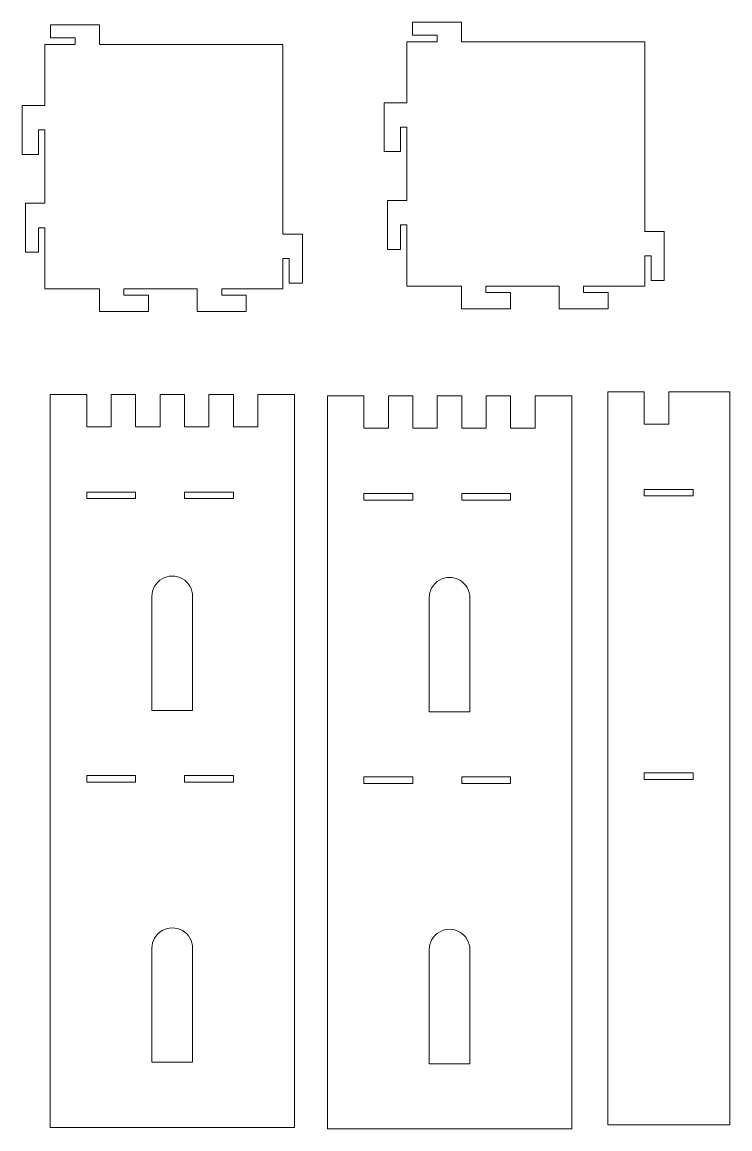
# Model space of a CAD drawing. Header units: millimetres. Extents: x -2182 to 2167, y -566 to 406.
# Drawn here: x 963 to 1397, y -320 to 359 of the extents above; entities that cross this region are included whole.
import ezdxf

# ---------------------------------------------------------------- set-up
doc = ezdxf.new("R2010")
doc.units = ezdxf.units.MM
doc.header["$MEASUREMENT"] = 0
doc.layers.add('layer 1', color=7, linetype='Continuous')

msp = doc.modelspace()

# ---------------------------------------------------------------- linework, layer by layer
at = {"layer": 'layer 1', "lineweight": 9}
for points, knots in [([(1122.6755, 345.3505), (1122.6755, 345.3505), (1010.1755, 345.3505), (1010.1755, 345.3505), (1010.1755, 345.3505), (1010.1755, 345.3505), (1010.1755, 357.3505), (1010.1755, 357.3505), (1010.1755, 357.3505), (1010.1755, 357.3505), (980.1755, 357.3505), (980.1755, 357.3505), (980.1755, 357.3505), (980.1755, 357.3505), (980.1755, 349.3505), (980.1755, 349.3505), (980.1755, 349.3505), (980.1755, 349.3505), (995.1755, 349.3505), (995.1755, 349.3505), (995.1755, 349.3505), (995.1755, 349.3505), (995.1755, 345.3505), (995.1755, 345.3505), (995.1755, 345.3505), (995.1755, 345.3505), (976.6755, 345.3505), (976.6755, 345.3505), (976.6755, 345.3505), (976.6755, 345.3505), (976.6755, 307.8505), (976.6755, 307.8505), (976.6755, 307.8505), (976.6755, 307.8505), (962.6755, 307.8505), (962.6755, 307.8505), (962.6755, 307.8505), (962.6755, 307.8505), (962.6755, 277.8505), (962.6755, 277.8505), (962.6755, 277.8505), (962.6755, 277.8505), (972.6755, 277.8505), (972.6755, 277.8505), (972.6755, 277.8505), (972.6755, 277.8505), (972.6755, 292.8505), (972.6755, 292.8505), (972.6755, 292.8505), (972.6755, 292.8505), (976.6755, 292.8505), (976.6755, 292.8505), (976.6755, 292.8505), (976.6755, 292.8505), (976.6755, 247.8505), (976.6755, 247.8505), (976.6755, 247.8505), (976.6755, 247.8505), (964.6755, 247.8505), (964.6755, 247.8505), (964.6755, 247.8505), (964.6755, 247.8505), (964.6755, 217.8505), (964.6755, 217.8505), (964.6755, 217.8505), (964.6755, 217.8505), (972.6755, 217.8505), (972.6755, 217.8505), (972.6755, 217.8505), (972.6755, 217.8505), (972.6755, 232.8505), (972.6755, 232.8505), (972.6755, 232.8505), (972.6755, 232.8505), (976.6755, 232.8505), (976.6755, 232.8505), (976.6755, 232.8505), (976.6755, 232.8505), (976.6755, 195.3505), (976.6755, 195.3505), (976.6755, 195.3505), (976.6755, 195.3505), (1010.1755, 195.3505), (1010.1755, 195.3505), (1010.1755, 195.3505), (1010.1755, 195.3505), (1010.1755, 181.3505), (1010.1755, 181.3505), (1010.1755, 181.3505), (1010.1755, 181.3505), (1040.1755, 181.3505), (1040.1755, 181.3505), (1040.1755, 181.3505), (1040.1755, 181.3505), (1040.1755, 191.3505), (1040.1755, 191.3505), (1040.1755, 191.3505), (1040.1755, 191.3505), (1025.1755, 191.3505), (1025.1755, 191.3505), (1025.1755, 191.3505), (1025.1755, 191.3505), (1025.1755, 195.3505), (1025.1755, 195.3505), (1025.1755, 195.3505), (1025.1755, 195.3505), (1070.1755, 195.3505), (1070.1755, 195.3505), (1070.1755, 195.3505), (1070.1755, 195.3505), (1070.1755, 181.3505), (1070.1755, 181.3505), (1070.1755, 181.3505), (1070.1755, 181.3505), (1100.1755, 181.3505), (1100.1755, 181.3505), (1100.1755, 181.3505), (1100.1755, 181.3505), (1100.1755, 191.3505), (1100.1755, 191.3505), (1100.1755, 191.3505), (1100.1755, 191.3505), (1085.1755, 191.3505), (1085.1755, 191.3505), (1085.1755, 191.3505), (1085.1755, 191.3505), (1085.1755, 195.3505), (1085.1755, 195.3505), (1085.1755, 195.3505), (1085.1755, 195.3505), (1122.6755, 195.3505), (1122.6755, 195.3505), (1122.6755, 195.3505), (1122.6755, 195.3505), (1122.6755, 213.8505), (1122.6755, 213.8505), (1122.6755, 213.8505), (1122.6755, 213.8505), (1126.6755, 213.8505), (1126.6755, 213.8505), (1126.6755, 213.8505), (1126.6755, 213.8505), (1126.6755, 198.8505), (1126.6755, 198.8505), (1126.6755, 198.8505), (1126.6755, 198.8505), (1134.6755, 198.8505), (1134.6755, 198.8505), (1134.6755, 198.8505), (1134.6755, 198.8505), (1134.6755, 228.8505), (1134.6755, 228.8505), (1134.6755, 228.8505), (1134.6755, 228.8505), (1122.6755, 228.8505), (1122.6755, 228.8505), (1122.6755, 228.8505), (1122.6755, 228.8505), (1122.6755, 345.3505), (1122.6755, 345.3505)], [0, 0, 0, 0, 0.02439024, 0.02439024, 0.02439024, 0.02439024, 0.04878049, 0.04878049, 0.04878049, 0.04878049, 0.07317073, 0.07317073, 0.07317073, 0.07317073, 0.09756098, 0.09756098, 0.09756098, 0.09756098, 0.12195122, 0.12195122, 0.12195122, 0.12195122, 0.14634146, 0.14634146, 0.14634146, 0.14634146, 0.17073171, 0.17073171, 0.17073171, 0.17073171, 0.19512195, 0.19512195, 0.19512195, 0.19512195, 0.2195122, 0.2195122, 0.2195122, 0.2195122, 0.24390244, 0.24390244, 0.24390244, 0.24390244, 0.26829268, 0.26829268, 0.26829268, 0.26829268, 0.29268293, 0.29268293, 0.29268293, 0.29268293, 0.31707317, 0.31707317, 0.31707317, 0.31707317, 0.34146341, 0.34146341, 0.34146341, 0.34146341, 0.36585366, 0.36585366, 0.36585366, 0.36585366, 0.3902439, 0.3902439, 0.3902439, 0.3902439, 0.41463415, 0.41463415, 0.41463415, 0.41463415, 0.43902439, 0.43902439, 0.43902439, 0.43902439, 0.46341463, 0.46341463, 0.46341463, 0.46341463, 0.48780488, 0.48780488, 0.48780488, 0.48780488, 0.51219512, 0.51219512, 0.51219512, 0.51219512, 0.53658537, 0.53658537, 0.53658537, 0.53658537, 0.56097561, 0.56097561, 0.56097561, 0.56097561, 0.58536585, 0.58536585, 0.58536585, 0.58536585, 0.6097561, 0.6097561, 0.6097561, 0.6097561, 0.63414634, 0.63414634, 0.63414634, 0.63414634, 0.65853659, 0.65853659, 0.65853659, 0.65853659, 0.68292683, 0.68292683, 0.68292683, 0.68292683, 0.70731707, 0.70731707, 0.70731707, 0.70731707, 0.73170732, 0.73170732, 0.73170732, 0.73170732, 0.75609756, 0.75609756, 0.75609756, 0.75609756, 0.7804878, 0.7804878, 0.7804878, 0.7804878, 0.80487805, 0.80487805, 0.80487805, 0.80487805, 0.82926829, 0.82926829, 0.82926829, 0.82926829, 0.85365854, 0.85365854, 0.85365854, 0.85365854, 0.87804878, 0.87804878, 0.87804878, 0.87804878, 0.90243902, 0.90243902, 0.90243902, 0.90243902, 0.92682927, 0.92682927, 0.92682927, 0.92682927, 0.95121951, 0.95121951, 0.95121951, 0.95121951, 1, 1, 1, 1]), ([(1344.8423, 347.0139), (1344.8423, 347.0139), (1232.3423, 347.0139), (1232.3423, 347.0139), (1232.3423, 347.0139), (1232.3423, 347.0139), (1232.3423, 359.0139), (1232.3423, 359.0139), (1232.3423, 359.0139), (1232.3423, 359.0139), (1202.3423, 359.0139), (1202.3423, 359.0139), (1202.3423, 359.0139), (1202.3423, 359.0139), (1202.3423, 351.0139), (1202.3423, 351.0139), (1202.3423, 351.0139), (1202.3423, 351.0139), (1217.3423, 351.0139), (1217.3423, 351.0139), (1217.3423, 351.0139), (1217.3423, 351.0139), (1217.3423, 347.0139), (1217.3423, 347.0139), (1217.3423, 347.0139), (1217.3423, 347.0139), (1198.8423, 347.0139), (1198.8423, 347.0139), (1198.8423, 347.0139), (1198.8423, 347.0139), (1198.8423, 309.5139), (1198.8423, 309.5139), (1198.8423, 309.5139), (1198.8423, 309.5139), (1184.8423, 309.5139), (1184.8423, 309.5139), (1184.8423, 309.5139), (1184.8423, 309.5139), (1184.8423, 279.5139), (1184.8423, 279.5139), (1184.8423, 279.5139), (1184.8423, 279.5139), (1194.8423, 279.5139), (1194.8423, 279.5139), (1194.8423, 279.5139), (1194.8423, 279.5139), (1194.8423, 294.5139), (1194.8423, 294.5139), (1194.8423, 294.5139), (1194.8423, 294.5139), (1198.8423, 294.5139), (1198.8423, 294.5139), (1198.8423, 294.5139), (1198.8423, 294.5139), (1198.8423, 249.5139), (1198.8423, 249.5139), (1198.8423, 249.5139), (1198.8423, 249.5139), (1186.8423, 249.5139), (1186.8423, 249.5139), (1186.8423, 249.5139), (1186.8423, 249.5139), (1186.8423, 219.5139), (1186.8423, 219.5139), (1186.8423, 219.5139), (1186.8423, 219.5139), (1194.8423, 219.5139), (1194.8423, 219.5139), (1194.8423, 219.5139), (1194.8423, 219.5139), (1194.8423, 234.5139), (1194.8423, 234.5139), (1194.8423, 234.5139), (1194.8423, 234.5139), (1198.8423, 234.5139), (1198.8423, 234.5139), (1198.8423, 234.5139), (1198.8423, 234.5139), (1198.8423, 197.0139), (1198.8423, 197.0139), (1198.8423, 197.0139), (1198.8423, 197.0139), (1232.3423, 197.0139), (1232.3423, 197.0139), (1232.3423, 197.0139), (1232.3423, 197.0139), (1232.3423, 183.0139), (1232.3423, 183.0139), (1232.3423, 183.0139), (1232.3423, 183.0139), (1262.3423, 183.0139), (1262.3423, 183.0139), (1262.3423, 183.0139), (1262.3423, 183.0139), (1262.3423, 193.0139), (1262.3423, 193.0139), (1262.3423, 193.0139), (1262.3423, 193.0139), (1247.3423, 193.0139), (1247.3423, 193.0139), (1247.3423, 193.0139), (1247.3423, 193.0139), (1247.3423, 197.0139), (1247.3423, 197.0139), (1247.3423, 197.0139), (1247.3423, 197.0139), (1292.3423, 197.0139), (1292.3423, 197.0139), (1292.3423, 197.0139), (1292.3423, 197.0139), (1292.3423, 183.0139), (1292.3423, 183.0139), (1292.3423, 183.0139), (1292.3423, 183.0139), (1322.3423, 183.0139), (1322.3423, 183.0139), (1322.3423, 183.0139), (1322.3423, 183.0139), (1322.3423, 193.0139), (1322.3423, 193.0139), (1322.3423, 193.0139), (1322.3423, 193.0139), (1307.3423, 193.0139), (1307.3423, 193.0139), (1307.3423, 193.0139), (1307.3423, 193.0139), (1307.3423, 197.0139), (1307.3423, 197.0139), (1307.3423, 197.0139), (1307.3423, 197.0139), (1344.8423, 197.0139), (1344.8423, 197.0139), (1344.8423, 197.0139), (1344.8423, 197.0139), (1344.8423, 215.5139), (1344.8423, 215.5139), (1344.8423, 215.5139), (1344.8423, 215.5139), (1348.8423, 215.5139), (1348.8423, 215.5139), (1348.8423, 215.5139), (1348.8423, 215.5139), (1348.8423, 200.5139), (1348.8423, 200.5139), (1348.8423, 200.5139), (1348.8423, 200.5139), (1356.8423, 200.5139), (1356.8423, 200.5139), (1356.8423, 200.5139), (1356.8423, 200.5139), (1356.8423, 230.5139), (1356.8423, 230.5139), (1356.8423, 230.5139), (1356.8423, 230.5139), (1344.8423, 230.5139), (1344.8423, 230.5139), (1344.8423, 230.5139), (1344.8423, 230.5139), (1344.8423, 347.0139), (1344.8423, 347.0139)], [0, 0, 0, 0, 0.02439024, 0.02439024, 0.02439024, 0.02439024, 0.04878049, 0.04878049, 0.04878049, 0.04878049, 0.07317073, 0.07317073, 0.07317073, 0.07317073, 0.09756098, 0.09756098, 0.09756098, 0.09756098, 0.12195122, 0.12195122, 0.12195122, 0.12195122, 0.14634146, 0.14634146, 0.14634146, 0.14634146, 0.17073171, 0.17073171, 0.17073171, 0.17073171, 0.19512195, 0.19512195, 0.19512195, 0.19512195, 0.2195122, 0.2195122, 0.2195122, 0.2195122, 0.24390244, 0.24390244, 0.24390244, 0.24390244, 0.26829268, 0.26829268, 0.26829268, 0.26829268, 0.29268293, 0.29268293, 0.29268293, 0.29268293, 0.31707317, 0.31707317, 0.31707317, 0.31707317, 0.34146341, 0.34146341, 0.34146341, 0.34146341, 0.36585366, 0.36585366, 0.36585366, 0.36585366, 0.3902439, 0.3902439, 0.3902439, 0.3902439, 0.41463415, 0.41463415, 0.41463415, 0.41463415, 0.43902439, 0.43902439, 0.43902439, 0.43902439, 0.46341463, 0.46341463, 0.46341463, 0.46341463, 0.48780488, 0.48780488, 0.48780488, 0.48780488, 0.51219512, 0.51219512, 0.51219512, 0.51219512, 0.53658537, 0.53658537, 0.53658537, 0.53658537, 0.56097561, 0.56097561, 0.56097561, 0.56097561, 0.58536585, 0.58536585, 0.58536585, 0.58536585, 0.6097561, 0.6097561, 0.6097561, 0.6097561, 0.63414634, 0.63414634, 0.63414634, 0.63414634, 0.65853659, 0.65853659, 0.65853659, 0.65853659, 0.68292683, 0.68292683, 0.68292683, 0.68292683, 0.70731707, 0.70731707, 0.70731707, 0.70731707, 0.73170732, 0.73170732, 0.73170732, 0.73170732, 0.75609756, 0.75609756, 0.75609756, 0.75609756, 0.7804878, 0.7804878, 0.7804878, 0.7804878, 0.80487805, 0.80487805, 0.80487805, 0.80487805, 0.82926829, 0.82926829, 0.82926829, 0.82926829, 0.85365854, 0.85365854, 0.85365854, 0.85365854, 0.87804878, 0.87804878, 0.87804878, 0.87804878, 0.90243902, 0.90243902, 0.90243902, 0.90243902, 0.92682927, 0.92682927, 0.92682927, 0.92682927, 0.95121951, 0.95121951, 0.95121951, 0.95121951, 1, 1, 1, 1]), ([(979.826, 130.534), (979.826, 130.534), (1002.326, 130.534), (1002.326, 130.534), (1002.326, 130.534), (1002.326, 130.534), (1002.326, 110.534), (1002.326, 110.534), (1002.326, 110.534), (1002.326, 110.534), (1017.326, 110.534), (1017.326, 110.534), (1017.326, 110.534), (1017.326, 110.534), (1017.326, 130.534), (1017.326, 130.534), (1017.326, 130.534), (1017.326, 130.534), (1032.326, 130.534), (1032.326, 130.534), (1032.326, 130.534), (1032.326, 130.534), (1032.326, 110.534), (1032.326, 110.534), (1032.326, 110.534), (1032.326, 110.534), (1047.326, 110.534), (1047.326, 110.534), (1047.326, 110.534), (1047.326, 110.534), (1047.326, 130.534), (1047.326, 130.534), (1047.326, 130.534), (1047.326, 130.534), (1062.326, 130.534), (1062.326, 130.534), (1062.326, 130.534), (1062.326, 130.534), (1062.326, 110.534), (1062.326, 110.534), (1062.326, 110.534), (1062.326, 110.534), (1077.326, 110.534), (1077.326, 110.534), (1077.326, 110.534), (1077.326, 110.534), (1077.326, 130.534), (1077.326, 130.534), (1077.326, 130.534), (1077.326, 130.534), (1092.326, 130.534), (1092.326, 130.534), (1092.326, 130.534), (1092.326, 130.534), (1092.326, 110.534), (1092.326, 110.534), (1092.326, 110.534), (1092.326, 110.534), (1107.326, 110.534), (1107.326, 110.534), (1107.326, 110.534), (1107.326, 110.534), (1107.326, 130.534), (1107.326, 130.534), (1107.326, 130.534), (1107.326, 130.534), (1129.826, 130.534), (1129.826, 130.534), (1129.826, 130.534), (1129.826, 130.534), (1129.826, -319.466), (1129.826, -319.466), (1129.826, -319.466), (1129.826, -319.466), (979.826, -319.466), (979.826, -319.466), (979.826, -319.466), (979.826, -319.466), (979.826, 130.534), (979.826, 130.534)], [0, 0, 0, 0, 0.04761905, 0.04761905, 0.04761905, 0.04761905, 0.0952381, 0.0952381, 0.0952381, 0.0952381, 0.14285714, 0.14285714, 0.14285714, 0.14285714, 0.19047619, 0.19047619, 0.19047619, 0.19047619, 0.23809524, 0.23809524, 0.23809524, 0.23809524, 0.28571429, 0.28571429, 0.28571429, 0.28571429, 0.33333333, 0.33333333, 0.33333333, 0.33333333, 0.38095238, 0.38095238, 0.38095238, 0.38095238, 0.42857143, 0.42857143, 0.42857143, 0.42857143, 0.47619048, 0.47619048, 0.47619048, 0.47619048, 0.52380952, 0.52380952, 0.52380952, 0.52380952, 0.57142857, 0.57142857, 0.57142857, 0.57142857, 0.61904762, 0.61904762, 0.61904762, 0.61904762, 0.66666667, 0.66666667, 0.66666667, 0.66666667, 0.71428571, 0.71428571, 0.71428571, 0.71428571, 0.76190476, 0.76190476, 0.76190476, 0.76190476, 0.80952381, 0.80952381, 0.80952381, 0.80952381, 0.85714286, 0.85714286, 0.85714286, 0.85714286, 0.9047619, 0.9047619, 0.9047619, 0.9047619, 1, 1, 1, 1]), ([(1150.006, 129.6873), (1150.006, 129.6873), (1172.506, 129.6873), (1172.506, 129.6873), (1172.506, 129.6873), (1172.506, 129.6873), (1172.506, 109.6873), (1172.506, 109.6873), (1172.506, 109.6873), (1172.506, 109.6873), (1187.506, 109.6873), (1187.506, 109.6873), (1187.506, 109.6873), (1187.506, 109.6873), (1187.506, 129.6873), (1187.506, 129.6873), (1187.506, 129.6873), (1187.506, 129.6873), (1202.506, 129.6873), (1202.506, 129.6873), (1202.506, 129.6873), (1202.506, 129.6873), (1202.506, 109.6873), (1202.506, 109.6873), (1202.506, 109.6873), (1202.506, 109.6873), (1217.506, 109.6873), (1217.506, 109.6873), (1217.506, 109.6873), (1217.506, 109.6873), (1217.506, 129.6873), (1217.506, 129.6873), (1217.506, 129.6873), (1217.506, 129.6873), (1232.506, 129.6873), (1232.506, 129.6873), (1232.506, 129.6873), (1232.506, 129.6873), (1232.506, 109.6873), (1232.506, 109.6873), (1232.506, 109.6873), (1232.506, 109.6873), (1247.506, 109.6873), (1247.506, 109.6873), (1247.506, 109.6873), (1247.506, 109.6873), (1247.506, 129.6873), (1247.506, 129.6873), (1247.506, 129.6873), (1247.506, 129.6873), (1262.506, 129.6873), (1262.506, 129.6873), (1262.506, 129.6873), (1262.506, 129.6873), (1262.506, 109.6873), (1262.506, 109.6873), (1262.506, 109.6873), (1262.506, 109.6873), (1277.506, 109.6873), (1277.506, 109.6873), (1277.506, 109.6873), (1277.506, 109.6873), (1277.506, 129.6873), (1277.506, 129.6873), (1277.506, 129.6873), (1277.506, 129.6873), (1300.006, 129.6873), (1300.006, 129.6873), (1300.006, 129.6873), (1300.006, 129.6873), (1300.006, -320.3127), (1300.006, -320.3127), (1300.006, -320.3127), (1300.006, -320.3127), (1150.006, -320.3127), (1150.006, -320.3127), (1150.006, -320.3127), (1150.006, -320.3127), (1150.006, 129.6873), (1150.006, 129.6873)], [0, 0, 0, 0, 0.04761905, 0.04761905, 0.04761905, 0.04761905, 0.0952381, 0.0952381, 0.0952381, 0.0952381, 0.14285714, 0.14285714, 0.14285714, 0.14285714, 0.19047619, 0.19047619, 0.19047619, 0.19047619, 0.23809524, 0.23809524, 0.23809524, 0.23809524, 0.28571429, 0.28571429, 0.28571429, 0.28571429, 0.33333333, 0.33333333, 0.33333333, 0.33333333, 0.38095238, 0.38095238, 0.38095238, 0.38095238, 0.42857143, 0.42857143, 0.42857143, 0.42857143, 0.47619048, 0.47619048, 0.47619048, 0.47619048, 0.52380952, 0.52380952, 0.52380952, 0.52380952, 0.57142857, 0.57142857, 0.57142857, 0.57142857, 0.61904762, 0.61904762, 0.61904762, 0.61904762, 0.66666667, 0.66666667, 0.66666667, 0.66666667, 0.71428571, 0.71428571, 0.71428571, 0.71428571, 0.76190476, 0.76190476, 0.76190476, 0.76190476, 0.80952381, 0.80952381, 0.80952381, 0.80952381, 0.85714286, 0.85714286, 0.85714286, 0.85714286, 0.9047619, 0.9047619, 0.9047619, 0.9047619, 1, 1, 1, 1]), ([(1322.0793, 132.1603), (1322.0793, 132.1603), (1344.5793, 132.1603), (1344.5793, 132.1603), (1344.5793, 132.1603), (1344.5793, 132.1603), (1344.5793, 112.1603), (1344.5793, 112.1603), (1344.5793, 112.1603), (1344.5793, 112.1603), (1359.5793, 112.1603), (1359.5793, 112.1603), (1359.5793, 112.1603), (1359.5793, 112.1603), (1359.5793, 132.1603), (1359.5793, 132.1603), (1359.5793, 132.1603), (1359.5793, 132.1603), (1397.0793, 132.1603), (1397.0793, 132.1603), (1397.0793, 132.1603), (1397.0793, 132.1603), (1397.0793, -317.8397), (1397.0793, -317.8397), (1397.0793, -317.8397), (1397.0793, -317.8397), (1322.0793, -317.8397), (1322.0793, -317.8397), (1322.0793, -317.8397), (1322.0793, -317.8397), (1322.0793, 132.1603), (1322.0793, 132.1603)], [0, 0, 0, 0, 0.11111111, 0.11111111, 0.11111111, 0.11111111, 0.22222222, 0.22222222, 0.22222222, 0.22222222, 0.33333333, 0.33333333, 0.33333333, 0.33333333, 0.44444444, 0.44444444, 0.44444444, 0.44444444, 0.55555556, 0.55555556, 0.55555556, 0.55555556, 0.66666667, 0.66666667, 0.66666667, 0.66666667, 0.77777778, 0.77777778, 0.77777778, 0.77777778, 1, 1, 1, 1])]:
    msp.add_open_spline(points, degree=3, knots=knots, dxfattribs=at)
at = {"layer": 'layer 1', "color": 1, "lineweight": 9}
for points, knots in [([(1002.326, 70.534), (1002.326, 70.534), (1032.326, 70.534), (1032.326, 70.534), (1032.326, 70.534), (1032.326, 70.534), (1032.326, 66.534), (1032.326, 66.534), (1032.326, 66.534), (1032.326, 66.534), (1002.326, 66.534), (1002.326, 66.534), (1002.326, 66.534), (1002.326, 66.534), (1002.326, 70.534), (1002.326, 70.534)], [0, 0, 0, 0, 0.2, 0.2, 0.2, 0.2, 0.4, 0.4, 0.4, 0.4, 0.6, 0.6, 0.6, 0.6, 1, 1, 1, 1]), ([(1062.326, 70.534), (1062.326, 70.534), (1092.326, 70.534), (1092.326, 70.534), (1092.326, 70.534), (1092.326, 70.534), (1092.326, 66.534), (1092.326, 66.534), (1092.326, 66.534), (1092.326, 66.534), (1062.326, 66.534), (1062.326, 66.534), (1062.326, 66.534), (1062.326, 66.534), (1062.326, 70.534), (1062.326, 70.534)], [0, 0, 0, 0, 0.2, 0.2, 0.2, 0.2, 0.4, 0.4, 0.4, 0.4, 0.6, 0.6, 0.6, 0.6, 1, 1, 1, 1]), ([(1172.506, 69.6873), (1172.506, 69.6873), (1202.506, 69.6873), (1202.506, 69.6873), (1202.506, 69.6873), (1202.506, 69.6873), (1202.506, 65.6873), (1202.506, 65.6873), (1202.506, 65.6873), (1202.506, 65.6873), (1172.506, 65.6873), (1172.506, 65.6873), (1172.506, 65.6873), (1172.506, 65.6873), (1172.506, 69.6873), (1172.506, 69.6873)], [0, 0, 0, 0, 0.2, 0.2, 0.2, 0.2, 0.4, 0.4, 0.4, 0.4, 0.6, 0.6, 0.6, 0.6, 1, 1, 1, 1]), ([(1232.506, 69.6873), (1232.506, 69.6873), (1262.506, 69.6873), (1262.506, 69.6873), (1262.506, 69.6873), (1262.506, 69.6873), (1262.506, 65.6873), (1262.506, 65.6873), (1262.506, 65.6873), (1262.506, 65.6873), (1232.506, 65.6873), (1232.506, 65.6873), (1232.506, 65.6873), (1232.506, 65.6873), (1232.506, 69.6873), (1232.506, 69.6873)], [0, 0, 0, 0, 0.2, 0.2, 0.2, 0.2, 0.4, 0.4, 0.4, 0.4, 0.6, 0.6, 0.6, 0.6, 1, 1, 1, 1]), ([(1344.5793, 72.1603), (1344.5793, 72.1603), (1374.5793, 72.1603), (1374.5793, 72.1603), (1374.5793, 72.1603), (1374.5793, 72.1603), (1374.5793, 68.1603), (1374.5793, 68.1603), (1374.5793, 68.1603), (1374.5793, 68.1603), (1344.5793, 68.1603), (1344.5793, 68.1603), (1344.5793, 68.1603), (1344.5793, 68.1603), (1344.5793, 72.1603), (1344.5793, 72.1603)], [0, 0, 0, 0, 0.2, 0.2, 0.2, 0.2, 0.4, 0.4, 0.4, 0.4, 0.6, 0.6, 0.6, 0.6, 1, 1, 1, 1]), ([(1042.326, -63.466), (1042.326, -63.466), (1042.326, 6.534), (1042.326, 6.534), (1042.326, 6.534), (1042.326, 10.9998), (1044.7085, 15.1264), (1048.576, 17.3593), (1048.576, 17.3593), (1052.4435, 19.5922), (1057.2085, 19.5922), (1061.076, 17.3593), (1061.076, 17.3593), (1064.9435, 15.1264), (1067.326, 10.9998), (1067.326, 6.534), (1067.326, 6.534), (1067.326, 6.534), (1067.326, -63.466), (1067.326, -63.466), (1067.326, -63.466), (1067.326, -63.466), (1042.326, -63.466), (1042.326, -63.466)], [0, 0, 0, 0, 0.14285714, 0.14285714, 0.14285714, 0.14285714, 0.28571429, 0.28571429, 0.28571429, 0.28571429, 0.42857143, 0.42857143, 0.42857143, 0.42857143, 0.57142857, 0.57142857, 0.57142857, 0.57142857, 0.71428571, 0.71428571, 0.71428571, 0.71428571, 1, 1, 1, 1]), ([(1212.506, -64.3127), (1212.506, -64.3127), (1212.506, 5.6873), (1212.506, 5.6873), (1212.506, 5.6873), (1212.506, 10.1531), (1214.8885, 14.2797), (1218.756, 16.5126), (1218.756, 16.5126), (1222.6235, 18.7455), (1227.3885, 18.7455), (1231.256, 16.5126), (1231.256, 16.5126), (1235.1235, 14.2797), (1237.506, 10.1531), (1237.506, 5.6873), (1237.506, 5.6873), (1237.506, 5.6873), (1237.506, -64.3127), (1237.506, -64.3127), (1237.506, -64.3127), (1237.506, -64.3127), (1212.506, -64.3127), (1212.506, -64.3127)], [0, 0, 0, 0, 0.14285714, 0.14285714, 0.14285714, 0.14285714, 0.28571429, 0.28571429, 0.28571429, 0.28571429, 0.42857143, 0.42857143, 0.42857143, 0.42857143, 0.57142857, 0.57142857, 0.57142857, 0.57142857, 0.71428571, 0.71428571, 0.71428571, 0.71428571, 1, 1, 1, 1]), ([(1344.5793, -101.8397), (1344.5793, -101.8397), (1374.5793, -101.8397), (1374.5793, -101.8397), (1374.5793, -101.8397), (1374.5793, -101.8397), (1374.5793, -105.8397), (1374.5793, -105.8397), (1374.5793, -105.8397), (1374.5793, -105.8397), (1344.5793, -105.8397), (1344.5793, -105.8397), (1344.5793, -105.8397), (1344.5793, -105.8397), (1344.5793, -101.8397), (1344.5793, -101.8397)], [0, 0, 0, 0, 0.2, 0.2, 0.2, 0.2, 0.4, 0.4, 0.4, 0.4, 0.6, 0.6, 0.6, 0.6, 1, 1, 1, 1]), ([(1002.326, -103.466), (1002.326, -103.466), (1032.326, -103.466), (1032.326, -103.466), (1032.326, -103.466), (1032.326, -103.466), (1032.326, -107.466), (1032.326, -107.466), (1032.326, -107.466), (1032.326, -107.466), (1002.326, -107.466), (1002.326, -107.466), (1002.326, -107.466), (1002.326, -107.466), (1002.326, -103.466), (1002.326, -103.466)], [0, 0, 0, 0, 0.2, 0.2, 0.2, 0.2, 0.4, 0.4, 0.4, 0.4, 0.6, 0.6, 0.6, 0.6, 1, 1, 1, 1]), ([(1062.326, -103.466), (1062.326, -103.466), (1092.326, -103.466), (1092.326, -103.466), (1092.326, -103.466), (1092.326, -103.466), (1092.326, -107.466), (1092.326, -107.466), (1092.326, -107.466), (1092.326, -107.466), (1062.326, -107.466), (1062.326, -107.466), (1062.326, -107.466), (1062.326, -107.466), (1062.326, -103.466), (1062.326, -103.466)], [0, 0, 0, 0, 0.2, 0.2, 0.2, 0.2, 0.4, 0.4, 0.4, 0.4, 0.6, 0.6, 0.6, 0.6, 1, 1, 1, 1]), ([(1172.506, -104.3127), (1172.506, -104.3127), (1202.506, -104.3127), (1202.506, -104.3127), (1202.506, -104.3127), (1202.506, -104.3127), (1202.506, -108.3127), (1202.506, -108.3127), (1202.506, -108.3127), (1202.506, -108.3127), (1172.506, -108.3127), (1172.506, -108.3127), (1172.506, -108.3127), (1172.506, -108.3127), (1172.506, -104.3127), (1172.506, -104.3127)], [0, 0, 0, 0, 0.2, 0.2, 0.2, 0.2, 0.4, 0.4, 0.4, 0.4, 0.6, 0.6, 0.6, 0.6, 1, 1, 1, 1]), ([(1232.506, -104.3127), (1232.506, -104.3127), (1262.506, -104.3127), (1262.506, -104.3127), (1262.506, -104.3127), (1262.506, -104.3127), (1262.506, -108.3127), (1262.506, -108.3127), (1262.506, -108.3127), (1262.506, -108.3127), (1232.506, -108.3127), (1232.506, -108.3127), (1232.506, -108.3127), (1232.506, -108.3127), (1232.506, -104.3127), (1232.506, -104.3127)], [0, 0, 0, 0, 0.2, 0.2, 0.2, 0.2, 0.4, 0.4, 0.4, 0.4, 0.6, 0.6, 0.6, 0.6, 1, 1, 1, 1]), ([(1042.326, -279.466), (1042.326, -279.466), (1042.326, -209.466), (1042.326, -209.466), (1042.326, -209.466), (1042.326, -205.0002), (1044.7085, -200.8736), (1048.576, -198.6407), (1048.576, -198.6407), (1052.4435, -196.4078), (1057.2085, -196.4078), (1061.076, -198.6407), (1061.076, -198.6407), (1064.9435, -200.8736), (1067.326, -205.0002), (1067.326, -209.466), (1067.326, -209.466), (1067.326, -209.466), (1067.326, -279.466), (1067.326, -279.466), (1067.326, -279.466), (1067.326, -279.466), (1042.326, -279.466), (1042.326, -279.466)], [0, 0, 0, 0, 0.14285714, 0.14285714, 0.14285714, 0.14285714, 0.28571429, 0.28571429, 0.28571429, 0.28571429, 0.42857143, 0.42857143, 0.42857143, 0.42857143, 0.57142857, 0.57142857, 0.57142857, 0.57142857, 0.71428571, 0.71428571, 0.71428571, 0.71428571, 1, 1, 1, 1]), ([(1212.506, -280.3127), (1212.506, -280.3127), (1212.506, -210.3127), (1212.506, -210.3127), (1212.506, -210.3127), (1212.506, -205.8469), (1214.8885, -201.7203), (1218.756, -199.4874), (1218.756, -199.4874), (1222.6235, -197.2545), (1227.3885, -197.2545), (1231.256, -199.4874), (1231.256, -199.4874), (1235.1235, -201.7203), (1237.506, -205.8469), (1237.506, -210.3127), (1237.506, -210.3127), (1237.506, -210.3127), (1237.506, -280.3127), (1237.506, -280.3127), (1237.506, -280.3127), (1237.506, -280.3127), (1212.506, -280.3127), (1212.506, -280.3127)], [0, 0, 0, 0, 0.14285714, 0.14285714, 0.14285714, 0.14285714, 0.28571429, 0.28571429, 0.28571429, 0.28571429, 0.42857143, 0.42857143, 0.42857143, 0.42857143, 0.57142857, 0.57142857, 0.57142857, 0.57142857, 0.71428571, 0.71428571, 0.71428571, 0.71428571, 1, 1, 1, 1])]:
    msp.add_open_spline(points, degree=3, knots=knots, dxfattribs=at)

doc.saveas('drawing.dxf')
